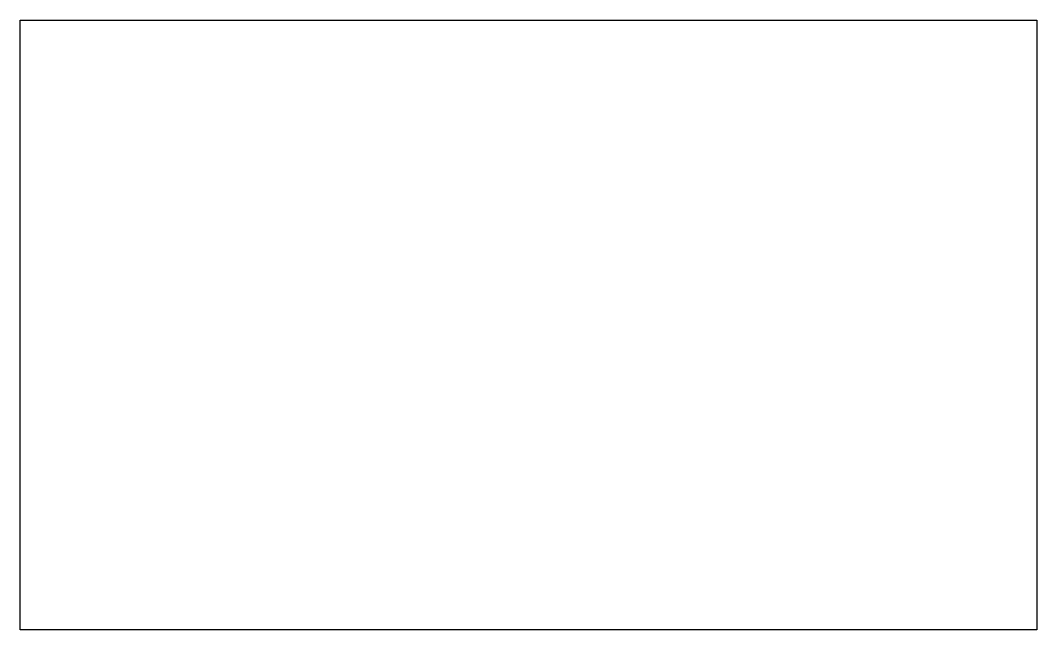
# Model space of a CAD drawing. Units: millimetres at full size, sheet at 1:100. Extents: x -3306 to -2306, y -4090 to -3490.
import ezdxf

# ---------------------------------------------------------------- set-up
doc = ezdxf.new("R2010")
doc.units = ezdxf.units.MM
doc.header["$LTSCALE"] = 100
doc.layers.add('0-0', color=7, linetype='Continuous')

msp = doc.modelspace()

# ---------------------------------------------------------------- linework, layer by layer
at = {"layer": '0-0'}
msp.add_lwpolyline([(-3306.1, -3489.8), (-2306.1, -3489.8), (-2306.1, -4089.8), (-3306.1, -4089.8)], close=True, dxfattribs=at)

doc.saveas('drawing.dxf')
